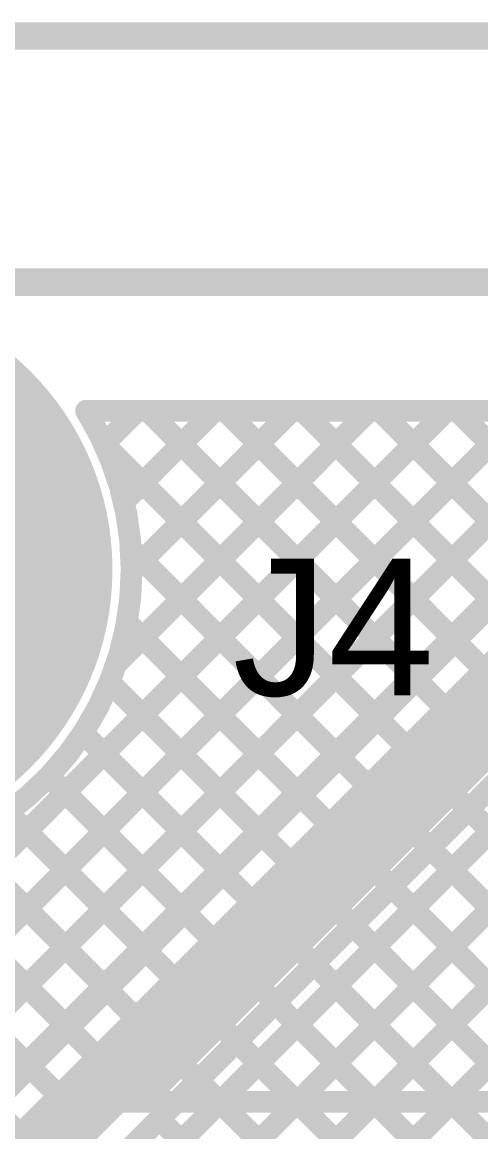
# Model space of a CAD drawing. Header units: millimetres. Extents: x -0.32 to 3.69, y -0.11 to 2.37.
# Drawn here: x 0.0694 to 0.2372, y 1.9445 to 2.35 of the extents above; entities that cross this region are included whole.
import ezdxf

# ---------------------------------------------------------------- set-up
doc = ezdxf.new("R2010")
doc.units = ezdxf.units.MM
doc.header["$MEASUREMENT"] = 0
for name, color, linetype in [('BottomLayer', 5, 'Continuous'), ('BottomSolder', 6, 'Continuous'), ('Mechanical1', 6, 'Continuous'), ('Mechanical2', 216, 'Continuous'), ('MultiLayer', 9, 'Continuous'), ('TopLayer', 1, 'Continuous'), ('TopOverlay', 2, 'Continuous'), ('TopSolder', 216, 'Continuous')]:
    doc.layers.add(name, color=color, linetype=linetype)
doc.styles.add('Arial', font='', dxfattribs={"height": 0.2})
doc.styles.get('Arial').set_extended_font_data('Arial')

msp = doc.modelspace()

# ---------------------------------------------------------------- hatches: boundary and pattern name
at = {"layer": 'BottomLayer'}
h = msp.add_hatch(color=5, dxfattribs=at)
edge = h.paths.add_edge_path()
edge.add_arc((0, 2.15), 0.09843, 0, 360)
at = {"layer": 'BottomSolder'}
h = msp.add_hatch(color=6, dxfattribs=at)
edge = h.paths.add_edge_path()
edge.add_arc((0, 2.15), 0.10243, 0, 360)
at = {"layer": 'MultiLayer'}
h = msp.add_hatch(color=9, dxfattribs=at)
edge = h.paths.add_edge_path()
edge.add_arc((0, 2.15), 0.09843, 0, 360)
at = {"layer": 'TopLayer'}
h = msp.add_hatch(color=1, dxfattribs=at)
edge = h.paths.add_edge_path()
edge.add_arc((0, 2.15), 0.09843, 0, 360)
at = {"layer": 'TopSolder'}
h = msp.add_hatch(color=216, dxfattribs=at)
edge = h.paths.add_edge_path()
edge.add_arc((0, 2.15), 0.10243, 0, 360)

# ---------------------------------------------------------------- linework, layer by layer
at = {"layer": 'BottomLayer', "const_width": 0.008}
for points in [[(-0.026, 1.92905), (0.25295, 2.208)], [(-0.026, 1.95733), (0.22467, 2.208)], [(0.09279, 2.208), (1.851, 2.208)], [(0.09936, 2.19583), (0.11153, 2.208)], [(0.10382, 2.11544), (0.19638, 2.208)], [(0.10658, 2.17477), (0.13981, 2.208)], [(0.10942, 2.14932), (0.1681, 2.208)], [(0.11537, 2.208), (0.35067, 1.9727)], [(0.14366, 2.208), (0.36481, 1.98685)], [(0.17194, 2.208), (0.3701, 2.00984)], [(0.20023, 2.208), (0.24824, 2.15999)], [(0.22851, 2.208), (0.25536, 2.18115)], [(0.09945, 2.19564), (0.33653, 1.95856)], [(-0.026, 1.90076), (0.25776, 2.18452)], [(0.10916, 2.15765), (0.31131, 1.9555)], [(-0.026, 1.87248), (0.24901, 2.14749)], [(0.17016, 1.9555), (0.3545, 2.13985)], [(0.10773, 2.1308), (0.28302, 1.9555)], [(-0.026, 1.8442), (0.25799, 2.12818)], [(0.19844, 1.9555), (0.36661, 2.12367)], [(0.11359, 1.9555), (0.27368, 2.11559)], [(0.10139, 2.10885), (0.25474, 1.9555)], [(0.14187, 1.9555), (0.29755, 2.11118)], [(0.22673, 1.9555), (0.3701, 2.09887)], [(0.09168, 2.09027), (0.22645, 1.9555)], [(0.07919, 2.07448), (0.19817, 1.9555)], [(0.06408, 2.0613), (0.16988, 1.9555)], [(0.04626, 2.05084), (0.1416, 1.9555)], [(0.02528, 2.04354), (0.11332, 1.9555)], [(-0.00004, 2.04057), (0.08858, 1.95195)], [(-0.026, 2.03825), (0.07401, 1.93824)], [(0.101, 1.9555), (0.33347, 1.9555)], [(-0.026, 1.83823), (0.08437, 1.9486)]]:
    msp.add_lwpolyline(points, dxfattribs=at)
at = {"layer": 'BottomLayer', "const_width": 0.004}
for points in [[(0.09079, 2.208, 1), (0.09479, 2.208, 1)], [(0.09079, 2.208, 1), (0.09479, 2.208, 1)], [(0.10953, 2.208, 1), (0.11353, 2.208, 1)], [(0.11337, 2.208, 1), (0.11737, 2.208, 1)], [(0.13781, 2.208, 1), (0.14181, 2.208, 1)], [(0.14166, 2.208, 1), (0.14566, 2.208, 1)], [(0.1661, 2.208, 1), (0.1701, 2.208, 1)], [(0.16994, 2.208, 1), (0.17394, 2.208, 1)], [(0.19438, 2.208, 1), (0.19838, 2.208, 1)], [(0.19823, 2.208, 1), (0.20223, 2.208, 1)], [(0.22267, 2.208, 1), (0.22667, 2.208, 1)], [(0.22651, 2.208, 1), (0.23051, 2.208, 1)], [(0.09736, 2.19583, 1), (0.10136, 2.19583, 1)], [(0.09745, 2.19564, 1), (0.10145, 2.19564, 1)], [(0.10458, 2.17477, 1), (0.10858, 2.17477, 1)], [(0.10716, 2.15765, 1), (0.11116, 2.15765, 1)], [(0.10742, 2.14932, 1), (0.11142, 2.14932, 1)], [(0.10743, 2.15, 1), (0.11143, 2.15, 1)], [(0.10743, 2.15, 1), (0.11143, 2.15, 1)], [(0.10573, 2.1308, 1), (0.10973, 2.1308, 1)], [(0.10182, 2.11544, 1), (0.10582, 2.11544, 1)], [(0.09939, 2.10885, 1), (0.10339, 2.10885, 1)], [(0.08968, 2.09027, 1), (0.09368, 2.09027, 1)], [(0.07719, 2.07448, 1), (0.08119, 2.07448, 1)], [(0.099, 1.9555, 1), (0.103, 1.9555, 1)], [(0.099, 1.9555, 1), (0.103, 1.9555, 1)], [(0.099, 1.9555, 1), (0.103, 1.9555, 1)], [(0.11132, 1.9555, 1), (0.11532, 1.9555, 1)], [(0.11159, 1.9555, 1), (0.11559, 1.9555, 1)], [(0.1396, 1.9555, 1), (0.1436, 1.9555, 1)], [(0.13987, 1.9555, 1), (0.14387, 1.9555, 1)], [(0.16788, 1.9555, 1), (0.17188, 1.9555, 1)], [(0.16816, 1.9555, 1), (0.17216, 1.9555, 1)], [(0.19617, 1.9555, 1), (0.20017, 1.9555, 1)], [(0.19644, 1.9555, 1), (0.20044, 1.9555, 1)], [(0.22445, 1.9555, 1), (0.22845, 1.9555, 1)], [(0.22473, 1.9555, 1), (0.22873, 1.9555, 1)], [(0.08658, 1.95195, 1), (0.09058, 1.95195, 1)], [(0.08237, 1.9486, 1), (0.08637, 1.9486, 1)], [(0.08237, 1.9486, 1), (0.08637, 1.9486, 1)], [(0.08238, 1.94862, 1), (0.08638, 1.94862, 1)]]:
    msp.add_lwpolyline(points, format="xyb", close=True, dxfattribs=at)
at = {"layer": 'BottomLayer', "const_width": 0.008}
for points in [[(0.09279, 2.208, -0.140578), (0.10943, 2.15)], [(0.10943, 2.15, -0.486357), (-0.026, 2.04371)], [(0.08437, 1.9486, -0.199188), (0.101, 1.9555)], [(0.08438, 1.94862, -0.198912), (0.101, 1.9555)]]:
    msp.add_lwpolyline(points, format="xyb", dxfattribs=at)
at = {"layer": 'Mechanical1', "const_width": 0.01}
msp.add_lwpolyline([(-0.1, 2.345), (1.56456, 2.345)], dxfattribs=at)
at = {"layer": 'Mechanical2', "const_width": 0.01}
msp.add_lwpolyline([(-0.1, 2.255), (3.325, 2.255)], dxfattribs=at)
at = {"layer": 'TopLayer'}
for points, const_width in [([(-0.026, 1.92905), (0.25295, 2.208)], 0.008), ([(-0.026, 1.95733), (0.22467, 2.208)], 0.008), ([(0.09279, 2.208), (0.31187, 2.208)], 0.008), ([(0.09936, 2.19583), (0.11153, 2.208)], 0.008), ([(0.10382, 2.11544), (0.19638, 2.208)], 0.008), ([(0.10658, 2.17477), (0.13981, 2.208)], 0.008), ([(0.10942, 2.14932), (0.1681, 2.208)], 0.008), ([(0.11537, 2.208), (0.21362, 2.10975)], 0.008), ([(0.14366, 2.208), (0.22776, 2.1239)], 0.008), ([(0.17194, 2.208), (0.2419, 2.13804)], 0.008), ([(0.20023, 2.208), (0.24824, 2.15999)], 0.008), ([(0.22851, 2.208), (0.25536, 2.18115)], 0.008), ([(0.09945, 2.19564), (0.19948, 2.09561)], 0.008), ([(-0.026, 1.90076), (0.25776, 2.18452)], 0.008), ([(-0.006, 1.8569), (0.2936, 2.1565)], 0.025), ([(0.10916, 2.15765), (0.18534, 2.08147)], 0.008), ([(-0.026, 1.87248), (0.24901, 2.14749)], 0.008), ([(-0.0226, 1.87353), (0.24944, 2.14557)], 0.008), ([(0.10773, 2.1308), (0.17119, 2.06733)], 0.008), ([(0.10139, 2.10885), (0.15705, 2.05319)], 0.008), ([(0.0175, 1.84717), (0.2701, 2.09977)], 0.008), ([(0.09168, 2.09027), (0.14291, 2.03904)], 0.008), ([(0.0175, 1.83113), (0.2701, 2.08373)], 0.008), ([(0.07919, 2.07448), (0.12877, 2.0249)], 0.008), ([(0.0175, 1.80284), (0.27921, 2.06455)], 0.008), ([(0.06408, 2.0613), (0.11463, 2.01076)], 0.008), ([(0.23271, 2.06238), (0.4105, 1.88459)], 0.008), ([(0.0175, 1.77456), (0.29335, 2.05041)], 0.008), ([(0.04626, 2.05084), (0.10048, 1.99662)], 0.008), ([(0.21857, 2.04824), (0.4105, 1.85631)], 0.008), ([(0.02528, 2.04354), (0.08634, 1.98247)], 0.008), ([(-0.00004, 2.04057), (0.0722, 1.96833)], 0.008), ([(0.0175, 1.74627), (0.30866, 2.03744)], 0.008), ([(0.0175, 1.71799), (0.33501, 2.0355)], 0.008), ([(0.20443, 2.03409), (0.4105, 1.82802)], 0.008), ([(0.19029, 2.01995), (0.4105, 1.79974)], 0.008), ([(0.17614, 2.00581), (0.4105, 1.77145)], 0.008), ([(0.162, 1.99167), (0.4105, 1.74317)], 0.008), ([(0.14786, 1.97753), (0.4105, 1.71488)], 0.008), ([(0.13372, 1.96338), (0.4105, 1.6866)], 0.008), ([(0.11958, 1.94924), (0.4105, 1.65832)], 0.008)]:
    msp.add_lwpolyline(points, dxfattribs=dict(at, const_width=const_width))
at = {"layer": 'TopLayer', "const_width": 0.004}
for points in [[(0.09079, 2.208, 1), (0.09479, 2.208, 1)], [(0.09079, 2.208, 1), (0.09479, 2.208, 1)], [(0.10953, 2.208, 1), (0.11353, 2.208, 1)], [(0.11337, 2.208, 1), (0.11737, 2.208, 1)], [(0.13781, 2.208, 1), (0.14181, 2.208, 1)], [(0.14166, 2.208, 1), (0.14566, 2.208, 1)], [(0.1661, 2.208, 1), (0.1701, 2.208, 1)], [(0.16994, 2.208, 1), (0.17394, 2.208, 1)], [(0.19438, 2.208, 1), (0.19838, 2.208, 1)], [(0.19823, 2.208, 1), (0.20223, 2.208, 1)], [(0.22267, 2.208, 1), (0.22667, 2.208, 1)], [(0.22651, 2.208, 1), (0.23051, 2.208, 1)], [(0.09736, 2.19583, 1), (0.10136, 2.19583, 1)], [(0.09745, 2.19564, 1), (0.10145, 2.19564, 1)], [(0.10458, 2.17477, 1), (0.10858, 2.17477, 1)], [(0.10716, 2.15765, 1), (0.11116, 2.15765, 1)], [(0.10742, 2.14932, 1), (0.11142, 2.14932, 1)], [(0.10743, 2.15, 1), (0.11143, 2.15, 1)], [(0.10743, 2.15, 1), (0.11143, 2.15, 1)], [(0.10573, 2.1308, 1), (0.10973, 2.1308, 1)], [(0.22576, 2.1239, 1), (0.22976, 2.1239, 1)], [(0.10182, 2.11544, 1), (0.10582, 2.11544, 1)], [(0.09939, 2.10885, 1), (0.10339, 2.10885, 1)], [(0.21162, 2.10975, 1), (0.21562, 2.10975, 1)], [(0.19748, 2.09561, 1), (0.20148, 2.09561, 1)], [(0.08968, 2.09027, 1), (0.09368, 2.09027, 1)], [(0.18334, 2.08147, 1), (0.18734, 2.08147, 1)], [(0.07719, 2.07448, 1), (0.08119, 2.07448, 1)], [(0.16919, 2.06733, 1), (0.17319, 2.06733, 1)], [(0.23071, 2.06238, 1), (0.23471, 2.06238, 1)], [(0.15505, 2.05319, 1), (0.15905, 2.05319, 1)], [(0.21657, 2.04824, 1), (0.22057, 2.04824, 1)], [(0.14091, 2.03904, 1), (0.14491, 2.03904, 1)], [(0.20243, 2.03409, 1), (0.20643, 2.03409, 1)], [(0.12677, 2.0249, 1), (0.13077, 2.0249, 1)], [(0.18829, 2.01995, 1), (0.19229, 2.01995, 1)], [(0.11263, 2.01076, 1), (0.11663, 2.01076, 1)], [(0.17414, 2.00581, 1), (0.17814, 2.00581, 1)], [(0.09848, 1.99662, 1), (0.10248, 1.99662, 1)], [(0.16, 1.99167, 1), (0.164, 1.99167, 1)], [(0.08434, 1.98247, 1), (0.08834, 1.98247, 1)], [(0.14586, 1.97753, 1), (0.14986, 1.97753, 1)], [(0.0702, 1.96833, 1), (0.0742, 1.96833, 1)], [(0.13172, 1.96338, 1), (0.13572, 1.96338, 1)], [(0.11757, 1.94924, 1), (0.12158, 1.94924, 1)]]:
    msp.add_lwpolyline(points, format="xyb", close=True, dxfattribs=at)
at = {"layer": 'TopLayer', "const_width": 0.008}
for points in [[(0.09279, 2.208, -0.140578), (0.10943, 2.15)], [(0.10943, 2.15, -0.486357), (-0.026, 2.04371)]]:
    msp.add_lwpolyline(points, format="xyb", dxfattribs=at)

# ---------------------------------------------------------------- texts
at = {"layer": 'TopOverlay', "style": 'Arial'}
msp.add_text('J4', height=0.05, dxfattribs=at).set_placement((0.14635, 2.10401))

doc.saveas('drawing.dxf')
